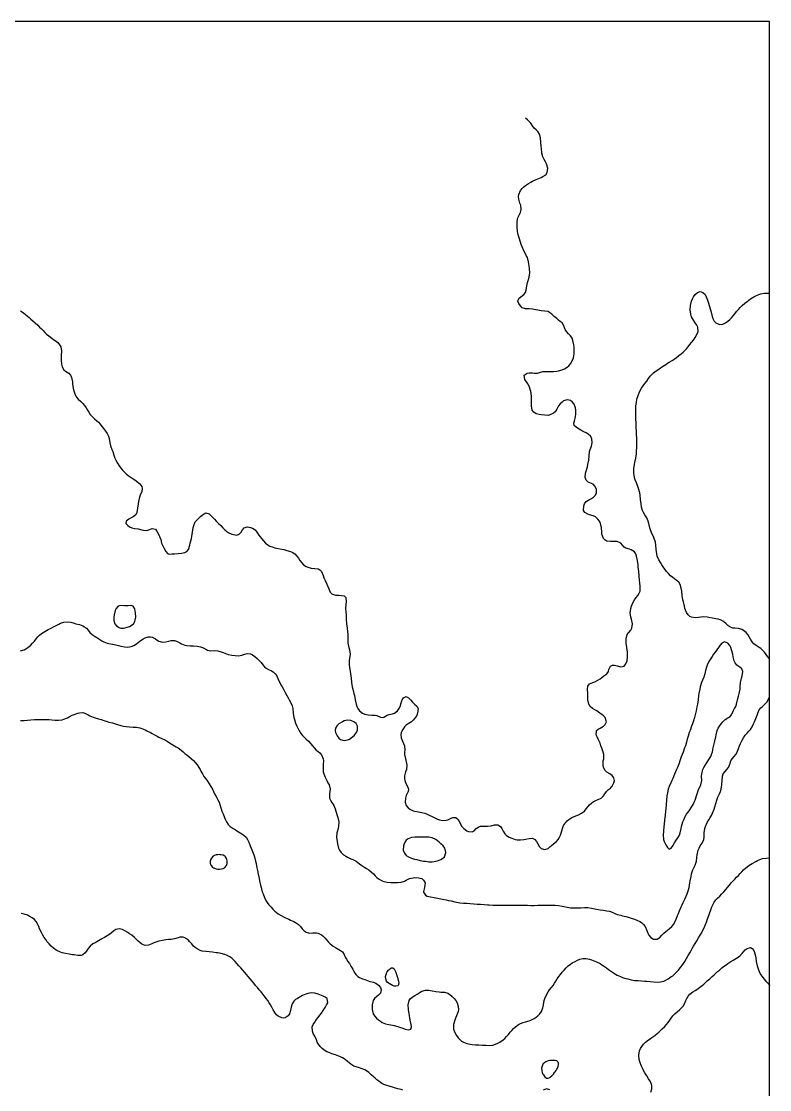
# Model space of a CAD drawing. Header units: metres. Extents: x 0 to 190, y 0 to 286.
# Drawn here: x 95 to 190, y 150.3 to 286 of the extents above; entities that cross this region are included whole.
import ezdxf

# ---------------------------------------------------------------- set-up
doc = ezdxf.new("R2010")
doc.units = ezdxf.units.M
doc.layers.add('engrave', color=7, linetype='Continuous')
doc.layers.add('outline', color=7, linetype='Continuous')

msp = doc.modelspace()

# ---------------------------------------------------------------- linework, layer by layer
at = {"layer": 'engrave'}
for points in [[(94.91, 249.24), (95.13, 249.05), (95.47, 248.8), (95.79, 248.57), (96.01, 248.37), (96.22, 248.16), (96.44, 247.97), (96.77, 247.7), (97.08, 247.42), (97.32, 247.18), (97.54, 246.95), (97.76, 246.72), (97.98, 246.49), (98.2, 246.27), (98.47, 246.04), (98.85, 245.76), (99.08, 245.61), (99.3, 245.47), (99.62, 245.21), (99.85, 244.93), (99.99, 244.65), (100.09, 244.1), (100.07, 243.55), (100.06, 242.99), (100.09, 242.44), (100.18, 242.12), (100.4, 241.75), (100.62, 241.57), (101.01, 241.33), (101.25, 241.05), (101.37, 240.78), (101.48, 240.22), (101.51, 239.95), (101.59, 239.39), (101.71, 238.93), (101.85, 238.56), (101.99, 238.29), (102.22, 238.01), (102.53, 237.73), (102.81, 237.46), (103.03, 237.2), (103.24, 236.9), (103.4, 236.63), (103.55, 236.35), (103.73, 236.07), (103.97, 235.8), (104.28, 235.52), (104.57, 235.28), (104.79, 235.08), (105.01, 234.84), (105.23, 234.56), (105.45, 234.26), (105.67, 233.96), (105.89, 233.65), (106.05, 233.3), (106.13, 233.03), (106.23, 232.47), (106.33, 232.09), (106.49, 231.64), (106.6, 231.37), (106.76, 230.89), (106.87, 230.54), (106.99, 230.26), (107.2, 229.87), (107.42, 229.55), (107.64, 229.25), (107.86, 228.98), (108.08, 228.73), (108.3, 228.53), (108.55, 228.32), (108.93, 228.05), (109.18, 227.88), (109.4, 227.76), (109.8, 227.49), (110.06, 227.26), (110.28, 226.94), (110.34, 226.66), (110.28, 226.28), (110.1, 225.83), (109.99, 225.56), (109.86, 225), (109.82, 224.72), (109.76, 224.17), (109.66, 223.62), (109.52, 223.34), (109.21, 223.06), (108.96, 222.94), (108.63, 222.79), (108.3, 222.51), (108.26, 222.23), (108.5, 221.96), (108.74, 221.82), (109.02, 221.68), (109.4, 221.59), (109.84, 221.53), (110.28, 221.43), (110.5, 221.36), (110.94, 221.33), (111.17, 221.4), (111.6, 221.59), (112.03, 221.51), (112.25, 221.17), (112.41, 220.85), (112.55, 220.57), (112.69, 220.2), (112.81, 219.74), (112.93, 219.47), (113.13, 219.03), (113.35, 218.65), (113.57, 218.42), (113.79, 218.35), (114.12, 218.36), (114.45, 218.38), (114.89, 218.4), (115.33, 218.44), (115.77, 218.55), (115.99, 218.67), (116.21, 218.94), (116.38, 219.47), (116.44, 219.74), (116.59, 220.3), (116.65, 220.57), (116.74, 221.13), (116.81, 221.68), (116.88, 221.96), (117.08, 222.42), (117.3, 222.71), (117.52, 222.92), (117.74, 223.12), (118, 223.34), (118.4, 223.6), (118.84, 223.46), (119.06, 223.26), (119.28, 223.02), (119.5, 222.77), (119.74, 222.51), (120.02, 222.23), (120.32, 221.96), (120.58, 221.68), (120.82, 221.42), (121.04, 221.23), (121.26, 221.09), (121.7, 220.89), (121.92, 220.81), (122.35, 220.73), (122.65, 220.85), (122.9, 221.13), (123.07, 221.4), (123.28, 221.68), (123.67, 221.82), (124.11, 221.72), (124.33, 221.64), (124.68, 221.4), (124.9, 221.13), (125.08, 220.85), (125.28, 220.57), (125.49, 220.3), (125.72, 220.02), (126, 219.74), (126.31, 219.5), (126.53, 219.36), (126.97, 219.2), (127.19, 219.14), (127.62, 219.05), (128.06, 218.96), (128.31, 218.91), (128.72, 218.79), (129.16, 218.66), (129.38, 218.57), (129.7, 218.36), (129.98, 218.08), (130.18, 217.81), (130.35, 217.53), (130.55, 217.25), (130.83, 216.98), (131.14, 216.78), (131.36, 216.69), (131.8, 216.56), (132.24, 216.53), (132.67, 216.47), (132.89, 216.36), (133.11, 216.14), (133.33, 215.61), (133.42, 215.31), (133.55, 214.98), (133.77, 214.52), (133.91, 214.21), (134.02, 213.93), (134.21, 213.51), (134.43, 213.29), (134.87, 213.13), (135.31, 213.11), (135.65, 213.1), (135.97, 213.02), (136.2, 212.82), (136.22, 212.27), (136.19, 211.97), (136.15, 211.44), (136.19, 211), (136.22, 210.61), (136.22, 210.06), (136.26, 209.5), (136.35, 208.95), (136.41, 208.5), (136.43, 208.12), (136.43, 207.56), (136.45, 207.01), (136.56, 206.46), (136.66, 206.18), (136.76, 205.63), (136.67, 205.07), (136.63, 204.8), (136.63, 204.25), (136.66, 203.97), (136.73, 203.41), (136.83, 202.86), (136.87, 202.58), (136.91, 202.03), (137, 201.48), (137.07, 201.2), (137.23, 200.65), (137.31, 200.37), (137.4, 199.82), (137.51, 199.27), (137.59, 198.99), (137.73, 198.71), (137.94, 198.43), (138.32, 198.15), (138.6, 198.02), (139.04, 197.93), (139.48, 197.9), (139.92, 197.88), (140.14, 197.82), (140.58, 197.64), (140.8, 197.6), (141.02, 197.64), (141.46, 197.87), (141.68, 197.95), (142.12, 198.07), (142.36, 198.15), (142.76, 198.43), (142.95, 198.71), (143.08, 198.99), (143.21, 199.46), (143.35, 199.82), (143.52, 200.09), (143.87, 200.27), (144.17, 200.09), (144.41, 199.82), (144.64, 199.54), (144.93, 199.26), (145.19, 199.03), (145.36, 198.71), (145.3, 198.15), (145.19, 197.85), (144.97, 197.48), (144.75, 197.23), (144.53, 197.04), (144.11, 196.77), (143.87, 196.6), (143.65, 196.38), (143.43, 196.08), (143.23, 195.66), (143.18, 195.39), (143.21, 195), (143.37, 194.56), (143.52, 194.28), (143.65, 194), (143.69, 193.45), (143.65, 193.17), (143.66, 192.9), (143.77, 192.34), (143.87, 191.95), (143.95, 191.51), (143.89, 190.96), (143.79, 190.68), (143.65, 190.18), (143.63, 189.85), (143.67, 189.57), (143.87, 189.1), (144.08, 188.74), (144.15, 188.47), (144.09, 188.18), (143.87, 187.67), (143.77, 187.36), (143.72, 186.81), (143.87, 186.4), (144.09, 186.12), (144.31, 185.95), (144.75, 185.74), (144.97, 185.68), (145.41, 185.59), (145.85, 185.51), (146.21, 185.42), (146.51, 185.3), (146.87, 185.15), (147.17, 184.99), (147.42, 184.87), (147.83, 184.67), (148.08, 184.59), (148.48, 184.52), (148.92, 184.55), (149.14, 184.6), (149.58, 184.79), (149.8, 184.88), (150.18, 184.87), (150.46, 184.65), (150.63, 184.32), (150.74, 184.04), (150.91, 183.76), (151.18, 183.49), (151.56, 183.21), (151.78, 183.09), (152.22, 183.05), (152.47, 183.21), (152.76, 183.49), (153.1, 183.71), (153.31, 183.78), (153.75, 183.78), (154.19, 183.78), (154.63, 183.84), (155.07, 183.94), (155.51, 183.95), (155.81, 183.76), (156, 183.49), (156.17, 183.16), (156.39, 182.8), (156.61, 182.58), (156.94, 182.38), (157.27, 182.24), (157.69, 182.1), (157.93, 182.05), (158.37, 182.03), (158.8, 182.09), (159.02, 182.13), (159.46, 182.23), (159.9, 182.24), (160.18, 182.1), (160.41, 181.83), (160.56, 181.54), (160.78, 181.17), (161, 180.95), (161.44, 180.81), (161.88, 180.95), (162.1, 181.14), (162.32, 181.34), (162.58, 181.55), (162.92, 181.83), (163.16, 182.1), (163.32, 182.38), (163.43, 182.66), (163.6, 183.21), (163.7, 183.49), (163.85, 183.85), (164.07, 184.2), (164.29, 184.44), (164.51, 184.63), (164.89, 184.87), (165.17, 185.01), (165.52, 185.15), (165.83, 185.28), (166.13, 185.42), (166.48, 185.7), (166.71, 185.97), (166.93, 186.25), (167.15, 186.51), (167.37, 186.72), (167.59, 186.88), (168.01, 187.08), (168.25, 187.18), (168.6, 187.36), (168.9, 187.64), (169.09, 187.91), (169.31, 188.19), (169.56, 188.43), (169.78, 188.63), (170, 188.88), (170.22, 189.27), (170.3, 189.57), (170.22, 189.94), (170, 190.21), (169.72, 190.41), (169.34, 190.64), (169.12, 190.85), (168.9, 191.23), (168.85, 191.51), (168.88, 192.07), (168.93, 192.34), (168.94, 192.9), (168.87, 193.17), (168.69, 193.67), (168.56, 194), (168.47, 194.32), (168.25, 194.83), (168.1, 195.11), (167.97, 195.39), (168.03, 195.93), (168.25, 196.12), (168.47, 196.25), (168.9, 196.48), (169.12, 196.69), (169.28, 197.05), (169.12, 197.58), (168.9, 197.79), (168.69, 197.97), (168.46, 198.15), (168.07, 198.43), (167.81, 198.57), (167.51, 198.71), (167.2, 198.99), (167.06, 199.26), (166.94, 199.82), (166.92, 200.09), (166.9, 200.65), (166.88, 201.2), (166.93, 201.57), (167.15, 201.85), (167.55, 202.03), (167.81, 202.11), (168.19, 202.31), (168.47, 202.5), (168.69, 202.68), (168.94, 202.86), (169.34, 203.11), (169.53, 203.41), (169.58, 203.69), (169.78, 204.1), (170.06, 204.24), (170.31, 204.24), (170.66, 204.14), (171.1, 204), (171.54, 204.12), (171.76, 204.4), (171.9, 204.8), (171.97, 205.35), (171.96, 205.9), (171.89, 206.46), (171.79, 207.01), (171.77, 207.56), (171.93, 208.12), (172.14, 208.4), (172.37, 208.67), (172.52, 208.95), (172.58, 209.5), (172.45, 210.06), (172.38, 210.33), (172.31, 210.89), (172.37, 211.44), (172.46, 211.72), (172.64, 212.13), (172.86, 212.55), (173.04, 212.82), (173.26, 213.1), (173.45, 213.38), (173.56, 213.65), (173.58, 214.21), (173.52, 214.67), (173.46, 215.04), (173.42, 215.59), (173.39, 216.14), (173.33, 216.7), (173.29, 216.98), (173.21, 217.53), (173.11, 218.08), (173.01, 218.36), (172.84, 218.64), (172.42, 218.9), (172.2, 218.96), (171.76, 219.09), (171.54, 219.22), (171.32, 219.47), (171.09, 219.74), (170.66, 219.94), (170.22, 219.94), (169.78, 219.92), (169.34, 219.99), (169.12, 220.09), (168.9, 220.3), (168.7, 220.85), (168.68, 221.13), (168.64, 221.68), (168.51, 222.23), (168.38, 222.51), (168.19, 222.79), (167.88, 223.06), (167.59, 223.21), (167.15, 223.32), (166.93, 223.39), (166.54, 223.62), (166.38, 223.89), (166.4, 224.45), (166.51, 224.72), (166.71, 225), (167.15, 225.28), (167.37, 225.38), (167.64, 225.56), (167.9, 225.83), (168.03, 226.11), (168.03, 226.55), (167.86, 226.94), (167.59, 227.2), (167.37, 227.31), (166.96, 227.49), (166.71, 227.72), (166.58, 228.05), (166.63, 228.6), (166.71, 228.89), (166.86, 229.43), (166.93, 229.72), (167.04, 230.26), (167.08, 230.81), (167.14, 231.37), (167.23, 231.64), (167.37, 232.03), (167.49, 232.47), (167.44, 233.03), (167.27, 233.3), (166.95, 233.58), (166.71, 233.73), (166.41, 233.86), (166.05, 234.07), (165.83, 234.22), (165.49, 234.41), (165.17, 234.67), (165.16, 234.97), (165.24, 235.24), (165.37, 235.8), (165.41, 236.07), (165.41, 236.63), (165.36, 236.9), (165.17, 237.39), (164.95, 237.68), (164.73, 237.85), (164.29, 237.94), (163.85, 237.79), (163.64, 237.64), (163.42, 237.44), (163.2, 237.16), (162.98, 236.76), (162.76, 236.4), (162.54, 236.22), (162.23, 236.07), (161.88, 235.95), (161.44, 235.98), (161, 236.04), (160.75, 236.07), (160.34, 236.17), (160.05, 236.35), (159.87, 236.63), (159.78, 237.18), (159.77, 237.73), (159.76, 238.29), (159.72, 238.84), (159.66, 239.12), (159.47, 239.67), (159.32, 239.95), (159.12, 240.22), (158.93, 240.5), (158.85, 241.05), (159.21, 241.33), (159.46, 241.37), (159.9, 241.36), (160.12, 241.33), (160.53, 241.33), (160.78, 241.42), (161.22, 241.52), (161.66, 241.52), (162.1, 241.52), (162.54, 241.54), (162.98, 241.59), (163.2, 241.63), (163.64, 241.74), (163.96, 241.88), (164.29, 242.08), (164.51, 242.26), (164.73, 242.51), (164.95, 242.88), (165.09, 243.27), (165.17, 243.79), (165.19, 244.1), (165.17, 244.56), (165.14, 244.93), (165.03, 245.48), (164.92, 245.76), (164.72, 246.04), (164.45, 246.31), (164.22, 246.59), (164.06, 246.87), (163.85, 247.4), (163.64, 247.69), (163.42, 247.88), (163.2, 248.06), (162.98, 248.25), (162.66, 248.53), (162.33, 248.8), (162.1, 249), (161.88, 249.13), (161.44, 249.21), (161, 249.23), (160.56, 249.31), (160.31, 249.36), (159.9, 249.45), (159.46, 249.49), (159.02, 249.47), (158.58, 249.62), (158.37, 249.86), (158.15, 250.16), (158.02, 250.46), (158.15, 250.79), (158.43, 251.02), (158.8, 251.29), (159.02, 251.57), (159.11, 251.85), (159.17, 252.4), (159.24, 252.85), (159.37, 253.23), (159.47, 253.51), (159.56, 254.06), (159.51, 254.62), (159.46, 254.96), (159.39, 255.45), (159.24, 256), (159.11, 256.28), (158.95, 256.55), (158.8, 256.84), (158.58, 257.36), (158.47, 257.66), (158.37, 257.97), (158.18, 258.49), (158.1, 258.77), (157.99, 259.32), (157.95, 259.87), (157.94, 260.43), (158.01, 260.98), (158.15, 261.3), (158.37, 261.74), (158.47, 262.09), (158.4, 262.64), (158.3, 262.92), (158.15, 263.42), (158.12, 263.75), (158.16, 264.03), (158.37, 264.5), (158.58, 264.78), (158.8, 264.99), (159.02, 265.17), (159.39, 265.41), (159.68, 265.58), (159.91, 265.69), (160.34, 265.9), (160.56, 266), (161, 266.18), (161.22, 266.28), (161.58, 266.52), (161.77, 266.79), (161.83, 267.35), (161.67, 267.9), (161.53, 268.18), (161.38, 268.45), (161.22, 268.81), (161.09, 269.28), (161.02, 269.84), (161, 270.12), (160.95, 270.67), (160.89, 271.22), (160.78, 271.66), (160.56, 272), (160.34, 272.21), (160.12, 272.44), (159.9, 272.75), (159.68, 273.06), (159.46, 273.29), (159.24, 273.48), (158.99, 273.71)], [(190, 204.99), (189.98, 205.02), (189.76, 205.29), (189.55, 205.58), (189.33, 205.88), (189.11, 206.14), (188.89, 206.33), (188.67, 206.49), (188.27, 206.73), (188.01, 206.94), (187.79, 207.19), (187.57, 207.54), (187.41, 207.84), (187.25, 208.12), (187.02, 208.4), (186.69, 208.65), (186.47, 208.76), (186.03, 208.87), (185.59, 208.92), (185.33, 208.95), (184.93, 209.1), (184.71, 209.26), (184.47, 209.5), (184.14, 209.78), (183.84, 209.95), (183.47, 210.06), (183.18, 210.12), (182.74, 210.2), (182.3, 210.29), (182.05, 210.33), (181.64, 210.36), (181.26, 210.33), (180.98, 210.3), (180.54, 210.26), (180.1, 210.32), (179.88, 210.42), (179.64, 210.61), (179.44, 210.9), (179.25, 211.44), (179.18, 211.72), (179.06, 212.27), (179, 212.55), (178.91, 213.1), (178.84, 213.65), (178.79, 214.02), (178.64, 214.48), (178.46, 214.76), (178.15, 215.04), (177.91, 215.21), (177.69, 215.37), (177.43, 215.59), (177.15, 215.87), (176.9, 216.14), (176.68, 216.42), (176.48, 216.7), (176.3, 216.98), (176.13, 217.25), (175.93, 217.63), (175.74, 218.08), (175.67, 218.36), (175.61, 218.91), (175.56, 219.47), (175.49, 219.84), (175.36, 220.3), (175.24, 220.57), (175.05, 220.97), (174.88, 221.4), (174.8, 221.68), (174.67, 222.23), (174.59, 222.51), (174.39, 222.94), (174.17, 223.32), (174, 223.62), (173.86, 223.89), (173.74, 224.31), (173.67, 224.72), (173.62, 225.28), (173.56, 225.83), (173.51, 226.11), (173.36, 226.66), (173.26, 226.94), (173.08, 227.4), (172.93, 227.77), (172.85, 228.05), (172.75, 228.6), (172.76, 229.15), (172.85, 229.71), (172.9, 229.98), (173, 230.54), (173.08, 231.09), (173.1, 231.37), (173.13, 231.92), (173.13, 232.47), (173.12, 233.03), (173.09, 233.58), (173.08, 233.95), (173.06, 234.41), (173.04, 234.97), (173.02, 235.52), (173.01, 236.07), (173, 236.63), (173.03, 237.18), (173.08, 237.58), (173.16, 238.01), (173.3, 238.47), (173.44, 238.84), (173.57, 239.12), (173.74, 239.41), (173.96, 239.73), (174.17, 240.02), (174.39, 240.32), (174.61, 240.64), (174.83, 240.93), (175.05, 241.16), (175.27, 241.36), (175.6, 241.61), (175.93, 241.84), (176.15, 241.99), (176.4, 242.16), (176.81, 242.43), (177.03, 242.57), (177.26, 242.71), (177.69, 242.99), (177.91, 243.13), (178.13, 243.28), (178.49, 243.55), (178.79, 243.79), (179.01, 243.98), (179.23, 244.19), (179.44, 244.42), (179.66, 244.67), (179.88, 244.94), (180.1, 245.23), (180.32, 245.53), (180.54, 245.85), (180.76, 246.22), (180.92, 246.59), (180.9, 247.14), (180.75, 247.42), (180.54, 247.73), (180.32, 248.07), (180.1, 248.49), (179.99, 248.8), (179.91, 249.36), (179.95, 249.91), (180.09, 250.46), (180.2, 250.74), (180.34, 251.02), (180.54, 251.3), (180.85, 251.57), (181.2, 251.69), (181.52, 251.57), (181.8, 251.29), (181.95, 251.02), (182.08, 250.7), (182.24, 250.19), (182.32, 249.91), (182.48, 249.36), (182.56, 249.08), (182.72, 248.53), (182.81, 248.25), (182.96, 247.94), (183.18, 247.7), (183.62, 247.51), (184.06, 247.55), (184.39, 247.7), (184.71, 247.92), (184.93, 248.12), (185.15, 248.35), (185.37, 248.61), (185.59, 248.87), (185.81, 249.15), (186.03, 249.41), (186.25, 249.65), (186.52, 249.91), (186.84, 250.19), (187.13, 250.43), (187.35, 250.61), (187.57, 250.77), (188.01, 251.02), (188.23, 251.13), (188.62, 251.29), (188.89, 251.39), (189.33, 251.46), (189.76, 251.47), (190, 251.48)], [(107.64, 208.95), (107.98, 208.95), (108.3, 209.01), (108.74, 209.15), (108.96, 209.27), (109.24, 209.5), (109.42, 209.78), (109.54, 210.33), (109.51, 210.89), (109.4, 211.38), (109.19, 211.72), (108.96, 211.82), (108.52, 211.77), (108.08, 211.77), (107.64, 211.82), (107.29, 211.72), (107.04, 211.44), (106.92, 211.16), (106.79, 210.61), (106.76, 210.33), (106.76, 209.92), (106.87, 209.5), (107.07, 209.23), (107.42, 209.01), (107.64, 208.95)], [(94.91, 206.04), (95.35, 206.17), (95.57, 206.29), (95.83, 206.46), (96.16, 206.73), (96.43, 207.01), (96.66, 207.29), (96.88, 207.56), (97.1, 207.84), (97.32, 208.06), (97.54, 208.24), (97.77, 208.4), (98.2, 208.65), (98.42, 208.76), (98.8, 208.95), (99.08, 209.09), (99.34, 209.23), (99.74, 209.44), (99.96, 209.55), (100.4, 209.71), (100.84, 209.75), (101.28, 209.7), (101.71, 209.58), (101.93, 209.5), (102.37, 209.39), (102.81, 209.24), (103.03, 209.12), (103.25, 208.94), (103.49, 208.67), (103.71, 208.4), (103.97, 208.12), (104.35, 207.86), (104.57, 207.73), (104.85, 207.56), (105.23, 207.32), (105.45, 207.19), (105.89, 207.02), (106.11, 206.97), (106.55, 206.89), (106.98, 206.81), (107.35, 206.73), (107.64, 206.66), (108.08, 206.57), (108.52, 206.53), (108.96, 206.6), (109.28, 206.73), (109.62, 206.94), (109.84, 207.1), (110.06, 207.29), (110.46, 207.56), (110.72, 207.71), (111.11, 207.84), (111.38, 207.85), (111.6, 207.79), (112.01, 207.56), (112.25, 207.39), (112.47, 207.27), (112.91, 207.15), (113.35, 207.2), (113.74, 207.29), (114.01, 207.35), (114.45, 207.35), (114.69, 207.29), (115.11, 207.08), (115.33, 206.96), (115.77, 206.78), (115.99, 206.72), (116.43, 206.68), (116.87, 206.67), (117.3, 206.64), (117.74, 206.55), (118, 206.46), (118.4, 206.26), (118.62, 206.15), (119.06, 206.05), (119.5, 206.09), (119.94, 206.07), (120.38, 205.92), (120.6, 205.82), (121.04, 205.65), (121.26, 205.59), (121.7, 205.51), (122.14, 205.45), (122.57, 205.43), (123.01, 205.51), (123.35, 205.63), (123.67, 205.7), (124.11, 205.65), (124.33, 205.55), (124.63, 205.35), (124.95, 205.07), (125.21, 204.82), (125.43, 204.56), (125.65, 204.27), (125.87, 204), (126.09, 203.83), (126.36, 203.69), (126.75, 203.53), (126.97, 203.4), (127.24, 203.14), (127.43, 202.86), (127.62, 202.43), (127.81, 202.03), (127.95, 201.75), (128.11, 201.48), (128.28, 201.17), (128.5, 200.76), (128.71, 200.37), (128.86, 200.09), (129.02, 199.82), (129.17, 199.54), (129.38, 199.06), (129.47, 198.71), (129.51, 198.15), (129.59, 197.6), (129.66, 197.32), (129.82, 196.85), (129.96, 196.49), (130.08, 196.22), (130.26, 195.9), (130.48, 195.57), (130.7, 195.31), (130.92, 195.07), (131.16, 194.83), (131.44, 194.56), (131.72, 194.28), (131.96, 194), (132.19, 193.73), (132.44, 193.45), (132.67, 193.26), (132.89, 193.1), (133.11, 192.85), (133.31, 192.34), (133.34, 192.07), (133.33, 191.65), (133.3, 191.24), (133.32, 190.68), (133.39, 190.41), (133.55, 189.99), (133.77, 189.57), (133.93, 189.3), (134.07, 189.02), (134.2, 188.47), (134.1, 187.91), (134.1, 187.36), (134.23, 187.08), (134.43, 186.77), (134.65, 186.39), (134.82, 185.98), (134.92, 185.7), (135.09, 185.15), (135.17, 184.87), (135.29, 184.32), (135.27, 183.76), (135.12, 183.21), (135.06, 182.93), (135.03, 182.38), (135.08, 181.83), (135.12, 181.55), (135.26, 180.99), (135.39, 180.72), (135.6, 180.44), (135.89, 180.16), (136.19, 179.96), (136.41, 179.84), (136.85, 179.65), (137.07, 179.56), (137.5, 179.33), (137.73, 179.18), (137.94, 179), (138.21, 178.78), (138.6, 178.52), (138.82, 178.4), (139.11, 178.23), (139.46, 177.95), (139.7, 177.71), (139.92, 177.47), (140.14, 177.26), (140.36, 177.09), (140.8, 176.84), (141.02, 176.77), (141.46, 176.67), (141.9, 176.63), (142.34, 176.62), (142.78, 176.62), (143.21, 176.65), (143.65, 176.81), (143.87, 176.92), (144.26, 177.12), (144.53, 177.19), (144.97, 177.25), (145.41, 177.23), (145.83, 177.12), (146.07, 176.94), (146.27, 176.57), (146.2, 176.01), (146.07, 175.49), (146.07, 175.42), (146.29, 175.04), (146.53, 174.91), (146.95, 174.8), (147.39, 174.71), (147.83, 174.63), (148.05, 174.59), (148.48, 174.5), (148.92, 174.41), (149.23, 174.35), (149.58, 174.29), (150.02, 174.18), (150.46, 174.08), (150.68, 174.04), (151.12, 174.01), (151.56, 173.99), (152, 173.97), (152.44, 173.93), (152.88, 173.89), (153.31, 173.86), (153.75, 173.84), (154.19, 173.81), (154.41, 173.79), (154.85, 173.76), (155.29, 173.74), (155.73, 173.74), (156.17, 173.74), (156.61, 173.74), (157.05, 173.74), (157.49, 173.74), (157.93, 173.75), (158.37, 173.76), (158.8, 173.75), (159.24, 173.73), (159.68, 173.72), (160.12, 173.72), (160.56, 173.73), (161, 173.74), (161.44, 173.75), (161.88, 173.76), (162.32, 173.75), (162.76, 173.73), (163.2, 173.69), (163.64, 173.64), (164.07, 173.54), (164.29, 173.49), (164.73, 173.42), (165.17, 173.4), (165.61, 173.41), (166.05, 173.43), (166.49, 173.45), (166.93, 173.44), (167.37, 173.38), (167.81, 173.27), (168.03, 173.22), (168.47, 173.15), (168.9, 173.11), (169.34, 173.05), (169.65, 172.97), (170, 172.85), (170.34, 172.69), (170.66, 172.57), (171.1, 172.46), (171.32, 172.41), (171.76, 172.32), (172.2, 172.18), (172.42, 172.11), (172.86, 171.96), (173.13, 171.86), (173.52, 171.69), (173.74, 171.56), (174, 171.31), (174.19, 171.03), (174.39, 170.55), (174.53, 170.2), (174.68, 169.92), (174.91, 169.65), (175.27, 169.43), (175.71, 169.42), (176.07, 169.65), (176.32, 169.92), (176.57, 170.2), (176.81, 170.42), (177.03, 170.59), (177.25, 170.76), (177.57, 171.03), (177.8, 171.31), (177.96, 171.58), (178.13, 171.97), (178.31, 172.42), (178.43, 172.69), (178.57, 173.04), (178.76, 173.52), (178.89, 173.8), (179.01, 174.08), (179.23, 174.51), (179.41, 174.91), (179.53, 175.18), (179.66, 175.58), (179.78, 176.01), (179.88, 176.57), (179.93, 176.84), (180.03, 177.4), (180.1, 177.73), (180.27, 178.23), (180.38, 178.5), (180.54, 178.85), (180.73, 179.33), (180.76, 179.79), (180.79, 180.16), (180.92, 180.72), (181.04, 180.99), (181.2, 181.28), (181.42, 181.62), (181.63, 182.1), (181.69, 182.38), (181.71, 182.93), (181.78, 183.49), (181.87, 183.76), (182.08, 184.25), (182.27, 184.59), (182.44, 184.87), (182.61, 185.15), (182.75, 185.42), (182.96, 185.94), (183.06, 186.25), (183.18, 186.67), (183.3, 187.08), (183.4, 187.37), (183.62, 187.89), (183.76, 188.19), (183.86, 188.47), (183.95, 189.02), (183.98, 189.57), (184.02, 190.13), (184.11, 190.41), (184.31, 190.68), (184.57, 190.96), (184.76, 191.24), (184.93, 191.66), (185.09, 192.07), (185.25, 192.34), (185.49, 192.62), (185.7, 192.9), (185.86, 193.17), (186.03, 193.64), (186.17, 194), (186.3, 194.28), (186.47, 194.61), (186.69, 194.99), (186.91, 195.32), (187.13, 195.59), (187.35, 195.83), (187.57, 196.06), (187.79, 196.38), (187.97, 196.77), (188.07, 197.05), (188.23, 197.45), (188.41, 197.88), (188.5, 198.15), (188.67, 198.55), (188.89, 198.81), (189.11, 199), (189.41, 199.26), (189.65, 199.54), (189.83, 199.82), (189.98, 200.19), (190, 200.28)], [(177.25, 180.87), (177.51, 180.99), (177.69, 181.27), (177.91, 181.67), (178.13, 181.99), (178.35, 182.29), (178.56, 182.66), (178.65, 182.93), (178.75, 183.49), (178.8, 183.76), (178.98, 184.32), (179.09, 184.59), (179.23, 184.91), (179.44, 185.29), (179.66, 185.58), (179.88, 185.86), (180.1, 186.19), (180.29, 186.53), (180.43, 186.81), (180.54, 187.09), (180.71, 187.64), (180.78, 187.91), (180.98, 188.43), (181.15, 188.74), (181.28, 189.02), (181.39, 189.57), (181.35, 190.13), (181.42, 190.64), (181.53, 190.96), (181.66, 191.24), (181.86, 191.58), (182.08, 191.91), (182.3, 192.24), (182.52, 192.61), (182.64, 192.9), (182.74, 193.22), (182.84, 193.73), (182.96, 194.25), (183.03, 194.56), (183.15, 195.11), (183.2, 195.39), (183.34, 195.94), (183.46, 196.22), (183.64, 196.49), (183.85, 196.77), (184.06, 197.05), (184.34, 197.32), (184.71, 197.53), (184.93, 197.68), (185.15, 197.94), (185.37, 198.37), (185.55, 198.71), (185.7, 198.99), (185.81, 199.26), (185.93, 199.82), (186.03, 200.29), (186.14, 200.65), (186.25, 201.19), (186.26, 201.48), (186.29, 202.03), (186.44, 202.58), (186.52, 202.86), (186.6, 203.41), (186.47, 203.77), (186.23, 203.97), (185.83, 204.24), (185.62, 204.52), (185.51, 204.8), (185.37, 205.3), (185.31, 205.63), (185.16, 206.18), (185.06, 206.46), (184.93, 206.73), (184.71, 207.01), (184.28, 207.19), (183.92, 207.01), (183.69, 206.73), (183.49, 206.46), (183.28, 206.18), (183.08, 205.9), (182.89, 205.63), (182.71, 205.35), (182.52, 205.07), (182.3, 204.69), (182.09, 204.24), (181.98, 203.97), (181.86, 203.54), (181.76, 203.14), (181.64, 202.71), (181.48, 202.31), (181.36, 202.03), (181.2, 201.49), (181.14, 201.2), (181.03, 200.65), (180.98, 200.37), (180.91, 199.82), (180.83, 199.26), (180.76, 198.92), (180.66, 198.43), (180.54, 197.92), (180.45, 197.6), (180.32, 197.16), (180.19, 196.77), (180.1, 196.49), (179.9, 195.94), (179.8, 195.66), (179.66, 195.22), (179.55, 194.83), (179.44, 194.47), (179.3, 194), (179.21, 193.73), (179.02, 193.17), (178.9, 192.9), (178.79, 192.6), (178.6, 192.07), (178.52, 191.79), (178.35, 191.3), (178.19, 190.96), (178.05, 190.68), (177.91, 190.38), (177.69, 189.85), (177.58, 189.57), (177.46, 189.3), (177.25, 188.8), (177.13, 188.47), (177.03, 188.03), (176.97, 187.64), (176.92, 187.08), (176.87, 186.53), (176.82, 185.98), (176.79, 185.7), (176.74, 185.15), (176.67, 184.59), (176.61, 184.04), (176.58, 183.76), (176.51, 183.21), (176.48, 182.66), (176.53, 182.1), (176.61, 181.83), (176.81, 181.42), (177.03, 181.08), (177.25, 180.87)], [(94.91, 197.19), (95.35, 197.21), (95.79, 197.26), (96.22, 197.3), (96.66, 197.32), (96.88, 197.33), (97.32, 197.34), (97.76, 197.34), (98.2, 197.34), (98.52, 197.32), (98.86, 197.3), (99.3, 197.26), (99.74, 197.25), (100.18, 197.3), (100.4, 197.36), (100.84, 197.55), (101.06, 197.66), (101.47, 197.88), (101.71, 197.97), (102.15, 198.13), (102.37, 198.19), (102.81, 198.22), (103.04, 198.15), (103.47, 197.91), (103.69, 197.79), (104.13, 197.61), (104.35, 197.55), (104.79, 197.43), (105.15, 197.32), (105.45, 197.22), (105.89, 197.08), (106.11, 197.01), (106.55, 196.89), (106.96, 196.77), (107.2, 196.7), (107.64, 196.57), (107.96, 196.49), (108.3, 196.43), (108.74, 196.39), (109.18, 196.37), (109.62, 196.34), (110.06, 196.26), (110.28, 196.19), (110.72, 196.01), (110.94, 195.91), (111.38, 195.69), (111.6, 195.56), (111.9, 195.39), (112.25, 195.2), (112.47, 195.1), (112.91, 194.89), (113.13, 194.77), (113.5, 194.56), (113.79, 194.37), (114.01, 194.25), (114.44, 194), (114.67, 193.87), (114.91, 193.73), (115.29, 193.45), (115.55, 193.23), (115.77, 193.03), (115.99, 192.84), (116.26, 192.62), (116.61, 192.34), (116.87, 192.12), (117.08, 191.88), (117.3, 191.59), (117.52, 191.24), (117.68, 190.96), (117.83, 190.68), (117.98, 190.41), (118.18, 190.09), (118.4, 189.78), (118.62, 189.48), (118.84, 189.17), (119.06, 188.82), (119.25, 188.47), (119.39, 188.19), (119.53, 187.91), (119.72, 187.55), (119.94, 187.14), (120.1, 186.81), (120.2, 186.53), (120.37, 185.98), (120.47, 185.7), (120.6, 185.36), (120.8, 184.87), (120.91, 184.59), (121.05, 184.32), (121.26, 184), (121.49, 183.76), (121.89, 183.49), (122.14, 183.34), (122.37, 183.21), (122.79, 182.95), (123.01, 182.8), (123.23, 182.64), (123.52, 182.38), (123.72, 182.1), (123.89, 181.74), (124.06, 181.27), (124.16, 180.99), (124.33, 180.58), (124.5, 180.16), (124.59, 179.89), (124.74, 179.33), (124.8, 179.06), (124.91, 178.5), (124.99, 178.17), (125.08, 177.67), (125.19, 177.12), (125.25, 176.84), (125.37, 176.29), (125.44, 176.01), (125.59, 175.46), (125.68, 175.18), (125.87, 174.71), (126.05, 174.35), (126.22, 174.08), (126.43, 173.8), (126.67, 173.52), (126.93, 173.25), (127.19, 173), (127.4, 172.81), (127.62, 172.64), (127.98, 172.42), (128.28, 172.25), (128.52, 172.14), (128.94, 171.95), (129.16, 171.85), (129.6, 171.66), (129.82, 171.55), (130.17, 171.31), (130.44, 171.03), (130.66, 170.75), (130.92, 170.48), (131.14, 170.33), (131.58, 170.21), (132.02, 170.23), (132.46, 170.23), (132.67, 170.19), (133.11, 170), (133.33, 169.81), (133.55, 169.56), (133.77, 169.29), (133.99, 169.03), (134.21, 168.82), (134.58, 168.54), (134.87, 168.37), (135.09, 168.25), (135.53, 168.01), (135.75, 167.83), (135.97, 167.49), (136.13, 167.16), (136.28, 166.88), (136.46, 166.6), (136.65, 166.33), (136.85, 166.01), (137.07, 165.61), (137.27, 165.22), (137.45, 164.94), (137.73, 164.67), (137.94, 164.55), (138.33, 164.39), (138.6, 164.29), (139.04, 164.14), (139.26, 164.07), (139.7, 163.95), (140.01, 163.84), (140.36, 163.6), (140.58, 163.31), (140.67, 163), (140.58, 162.58), (140.36, 162.33), (140.14, 162.16), (139.83, 161.9), (139.65, 161.62), (139.53, 161.07), (139.55, 160.51), (139.68, 159.96), (139.83, 159.68), (140.08, 159.41), (140.36, 159.17), (140.58, 159.01), (140.82, 158.85), (141.24, 158.66), (141.63, 158.58), (141.9, 158.54), (142.34, 158.45), (142.78, 158.33), (142.99, 158.26), (143.43, 158.11), (143.71, 158.02), (144.09, 157.93), (144.45, 158.02), (144.54, 158.3), (144.5, 158.58), (144.37, 159.13), (144.31, 159.45), (144.23, 159.96), (144.16, 160.51), (144.12, 161.07), (144.22, 161.62), (144.4, 161.9), (144.75, 162.15), (144.97, 162.28), (145.25, 162.45), (145.63, 162.7), (145.85, 162.82), (146.29, 162.96), (146.73, 162.96), (147.17, 162.88), (147.61, 162.78), (148.05, 162.73), (148.26, 162.72), (148.7, 162.68), (149.14, 162.57), (149.37, 162.45), (149.69, 162.17), (149.95, 161.9), (150.17, 161.62), (150.32, 161.34), (150.46, 160.88), (150.48, 160.51), (150.45, 160.24), (150.25, 159.68), (150.12, 159.41), (150.02, 159.13), (149.88, 158.58), (149.87, 158.02), (150.02, 157.57), (150.24, 157.2), (150.45, 156.92), (150.68, 156.67), (150.9, 156.48), (151.12, 156.33), (151.56, 156.17), (152, 156.09), (152.22, 156.06), (152.66, 156.02), (153.1, 155.99), (153.53, 155.97), (153.97, 155.95), (154.41, 155.93), (154.85, 155.97), (155.21, 156.09), (155.51, 156.23), (155.75, 156.36), (156.17, 156.63), (156.39, 156.82), (156.61, 157.07), (156.83, 157.34), (157.05, 157.61), (157.27, 157.85), (157.49, 158.08), (157.73, 158.3), (158.11, 158.58), (158.37, 158.72), (158.7, 158.85), (159.02, 158.94), (159.46, 159.05), (159.68, 159.13), (160.12, 159.36), (160.34, 159.51), (160.56, 159.69), (160.83, 159.96), (161.03, 160.24), (161.22, 160.72), (161.29, 161.07), (161.38, 161.62), (161.46, 161.9), (161.66, 162.38), (161.87, 162.73), (162.07, 163), (162.29, 163.28), (162.5, 163.56), (162.68, 163.84), (162.86, 164.11), (163.04, 164.39), (163.23, 164.67), (163.45, 164.94), (163.68, 165.22), (163.9, 165.5), (164.15, 165.77), (164.44, 166.05), (164.73, 166.27), (164.95, 166.41), (165.29, 166.6), (165.61, 166.76), (165.91, 166.88), (166.27, 166.97), (166.71, 166.97), (167.13, 166.88), (167.37, 166.8), (167.81, 166.65), (168.03, 166.56), (168.47, 166.33), (168.69, 166.19), (168.9, 166.04), (169.28, 165.77), (169.56, 165.57), (169.78, 165.41), (170.05, 165.22), (170.44, 164.97), (170.66, 164.85), (171.06, 164.67), (171.32, 164.57), (171.76, 164.43), (171.98, 164.38), (172.42, 164.27), (172.86, 164.2), (173.3, 164.16), (173.74, 164.13), (174.17, 164.11), (174.39, 164.1), (174.83, 164.06), (175.27, 164.02), (175.71, 163.98), (176.15, 164), (176.55, 164.11), (176.81, 164.22), (177.1, 164.39), (177.47, 164.63), (177.69, 164.79), (177.91, 164.98), (178.17, 165.22), (178.42, 165.5), (178.65, 165.77), (178.86, 166.05), (179.05, 166.33), (179.23, 166.6), (179.44, 166.98), (179.66, 167.37), (179.85, 167.71), (180.02, 167.99), (180.18, 168.26), (180.35, 168.54), (180.54, 168.86), (180.76, 169.22), (180.98, 169.58), (181.19, 169.92), (181.34, 170.2), (181.49, 170.48), (181.64, 170.79), (181.86, 171.3), (181.97, 171.58), (182.08, 171.88), (182.27, 172.42), (182.36, 172.69), (182.52, 173.15), (182.66, 173.52), (182.79, 173.8), (182.96, 174.12), (183.18, 174.42), (183.4, 174.65), (183.66, 174.91), (183.95, 175.18), (184.2, 175.46), (184.44, 175.74), (184.67, 176.01), (184.89, 176.29), (185.12, 176.57), (185.37, 176.84), (185.59, 177.06), (185.81, 177.29), (186.03, 177.53), (186.25, 177.76), (186.47, 177.99), (186.7, 178.23), (187, 178.5), (187.35, 178.78), (187.57, 178.92), (187.8, 179.06), (188.23, 179.3), (188.45, 179.42), (188.89, 179.61), (189.11, 179.67), (189.55, 179.73), (189.98, 179.76), (190, 179.76)], [(135.53, 194.81), (135.97, 194.68), (136.41, 194.73), (136.64, 194.83), (137.02, 195.11), (137.29, 195.36), (137.51, 195.64), (137.66, 195.94), (137.67, 196.49), (137.51, 196.82), (137.23, 197.05), (136.85, 197.21), (136.41, 197.24), (135.97, 197.14), (135.75, 197.04), (135.31, 196.77), (135.09, 196.56), (134.9, 196.22), (134.86, 195.94), (134.89, 195.66), (135.09, 195.24), (135.31, 194.98), (135.53, 194.81)], [(146.29, 179.32), (146.73, 179.27), (147.17, 179.27), (147.61, 179.33), (147.83, 179.39), (148.26, 179.55), (148.48, 179.69), (148.7, 179.9), (148.91, 180.44), (148.78, 180.99), (148.56, 181.27), (148.26, 181.54), (148.05, 181.75), (147.83, 181.94), (147.6, 182.1), (147.17, 182.32), (146.73, 182.37), (146.29, 182.37), (145.85, 182.38), (145.41, 182.37), (144.97, 182.37), (144.53, 182.34), (144.09, 182.19), (143.87, 182), (143.65, 181.68), (143.5, 181.27), (143.49, 180.72), (143.65, 180.34), (143.87, 180.07), (144.13, 179.89), (144.53, 179.71), (144.93, 179.61), (145.19, 179.54), (145.63, 179.43), (146.07, 179.35), (146.29, 179.32)], [(119.5, 178.45), (119.72, 178.38), (119.94, 178.34), (120.16, 178.33), (120.38, 178.35), (120.6, 178.41), (120.79, 178.5), (120.82, 178.52), (121.04, 178.78), (121.04, 178.78), (121.13, 179.06), (121.14, 179.33), (121.07, 179.61), (121.04, 179.68), (120.9, 179.89), (120.82, 179.96), (120.6, 180.09), (120.38, 180.15), (120.22, 180.16), (120.16, 180.17), (119.95, 180.16), (119.94, 180.16), (119.72, 180.13), (119.5, 180.05), (119.28, 179.9), (119.27, 179.89), (119.07, 179.61), (119.06, 179.59), (118.99, 179.33), (118.99, 179.06), (119.06, 178.87), (119.1, 178.78), (119.28, 178.59), (119.39, 178.5), (119.5, 178.45)], [(143.43, 150.27), (143.21, 150.32), (142.78, 150.43), (142.37, 150.55), (142.12, 150.64), (141.68, 150.76), (141.41, 150.83), (141.02, 150.97), (140.76, 151.1), (140.39, 151.38), (140.14, 151.58), (139.92, 151.76), (139.7, 151.94), (139.41, 152.21), (139.1, 152.49), (138.82, 152.7), (138.6, 152.83), (138.16, 153.01), (137.94, 153.08), (137.51, 153.21), (137.23, 153.32), (136.85, 153.54), (136.63, 153.71), (136.41, 153.9), (136.1, 154.15), (135.75, 154.38), (135.53, 154.48), (135.09, 154.65), (134.87, 154.72), (134.43, 154.88), (134.15, 154.98), (133.77, 155.14), (133.55, 155.26), (133.19, 155.53), (132.92, 155.81), (132.73, 156.09), (132.57, 156.36), (132.45, 156.64), (132.24, 157.1), (132.06, 157.47), (131.96, 157.75), (131.94, 158.3), (132.04, 158.58), (132.24, 158.91), (132.46, 159.22), (132.67, 159.5), (132.89, 159.76), (133.11, 160.05), (133.33, 160.39), (133.55, 160.75), (133.76, 161.07), (133.91, 161.34), (133.82, 161.9), (133.55, 162.08), (133.33, 162.2), (132.89, 162.37), (132.67, 162.46), (132.24, 162.59), (131.8, 162.62), (131.36, 162.54), (131.11, 162.45), (130.7, 162.26), (130.48, 162.14), (130.04, 161.9), (129.82, 161.75), (129.6, 161.56), (129.38, 161.21), (129.24, 160.79), (129.16, 160.36), (129.04, 159.96), (128.87, 159.68), (128.5, 159.45), (128.28, 159.4), (128.06, 159.42), (127.62, 159.63), (127.4, 159.82), (127.19, 160.1), (126.97, 160.47), (126.8, 160.79), (126.65, 161.07), (126.48, 161.34), (126.29, 161.62), (126.08, 161.9), (125.87, 162.18), (125.65, 162.46), (125.43, 162.73), (125.2, 163), (124.97, 163.28), (124.74, 163.56), (124.52, 163.84), (124.29, 164.11), (124.05, 164.39), (123.81, 164.67), (123.57, 164.94), (123.33, 165.22), (123.1, 165.5), (122.87, 165.77), (122.63, 166.05), (122.37, 166.33), (122.14, 166.58), (121.92, 166.8), (121.7, 167), (121.48, 167.18), (121.04, 167.41), (120.82, 167.48), (120.38, 167.6), (119.94, 167.68), (119.72, 167.71), (119.28, 167.78), (118.84, 167.82), (118.4, 167.85), (117.96, 167.91), (117.72, 167.99), (117.3, 168.2), (117.08, 168.36), (116.87, 168.56), (116.63, 168.82), (116.39, 169.09), (116.12, 169.37), (115.77, 169.62), (115.55, 169.69), (115.11, 169.67), (114.89, 169.6), (114.45, 169.47), (114.01, 169.4), (113.7, 169.37), (113.35, 169.34), (112.91, 169.28), (112.47, 169.19), (112.19, 169.09), (111.81, 168.95), (111.55, 168.82), (111.16, 168.65), (110.72, 168.61), (110.28, 168.81), (110.06, 168.99), (109.84, 169.19), (109.62, 169.4), (109.35, 169.65), (109.01, 169.92), (108.74, 170.12), (108.52, 170.26), (108.15, 170.48), (107.86, 170.64), (107.43, 170.75), (107.42, 170.75), (106.98, 170.64), (106.73, 170.48), (106.39, 170.2), (106.11, 169.98), (105.89, 169.84), (105.56, 169.65), (105.23, 169.48), (105.01, 169.36), (104.57, 169.11), (104.35, 168.98), (104.09, 168.82), (103.75, 168.54), (103.5, 168.26), (103.29, 167.99), (103.08, 167.71), (102.81, 167.43), (102.59, 167.34), (102.15, 167.35), (101.71, 167.42), (101.49, 167.46), (101.06, 167.53), (100.62, 167.61), (100.18, 167.71), (99.96, 167.78), (99.52, 167.98), (99.3, 168.12), (99.08, 168.28), (98.79, 168.54), (98.52, 168.82), (98.29, 169.09), (98.09, 169.37), (97.9, 169.65), (97.73, 169.92), (97.54, 170.26), (97.32, 170.73), (97.2, 171.03), (97.08, 171.31), (96.88, 171.66), (96.66, 171.92), (96.39, 172.14), (96.01, 172.37), (95.79, 172.46), (95.35, 172.59), (94.96, 172.69)], [(174.91, 150), (175.05, 150.41), (175.06, 150.83), (174.96, 151.1), (174.82, 151.38), (174.61, 151.71), (174.39, 152.07), (174.17, 152.44), (174, 152.76), (173.86, 153.04), (173.72, 153.32), (173.52, 153.86), (173.44, 154.15), (173.39, 154.7), (173.49, 155.26), (173.6, 155.53), (173.76, 155.81), (173.97, 156.09), (174.26, 156.36), (174.61, 156.63), (174.83, 156.78), (175.05, 156.93), (175.41, 157.19), (175.71, 157.44), (175.93, 157.63), (176.15, 157.83), (176.37, 158.04), (176.64, 158.3), (176.89, 158.58), (177.12, 158.85), (177.32, 159.13), (177.51, 159.41), (177.71, 159.68), (177.96, 159.96), (178.29, 160.24), (178.57, 160.45), (178.79, 160.66), (179.01, 160.93), (179.23, 161.32), (179.35, 161.62), (179.48, 161.9), (179.66, 162.2), (179.89, 162.45), (180.24, 162.73), (180.54, 162.92), (180.76, 163.05), (181.09, 163.28), (181.42, 163.54), (181.64, 163.73), (181.86, 163.93), (182.08, 164.12), (182.39, 164.39), (182.7, 164.67), (182.96, 164.9), (183.18, 165.11), (183.4, 165.31), (183.62, 165.51), (183.94, 165.77), (184.28, 166.03), (184.49, 166.19), (184.71, 166.36), (185.07, 166.6), (185.37, 166.78), (185.59, 166.91), (185.99, 167.16), (186.25, 167.36), (186.47, 167.57), (186.69, 167.81), (186.91, 168.06), (187.13, 168.26), (187.57, 168.38), (187.8, 168.26), (188.01, 167.98), (188.18, 167.43), (188.23, 167.08), (188.28, 166.6), (188.4, 166.05), (188.49, 165.77), (188.67, 165.32), (188.86, 164.94), (189.04, 164.67), (189.27, 164.39), (189.52, 164.11), (189.76, 163.84), (189.98, 163.57), (190, 163.55)], [(142.12, 163.55), (142.1, 163.56), (141.9, 163.66), (141.68, 163.78), (141.6, 163.84), (141.46, 163.98), (141.36, 164.11), (141.26, 164.39), (141.24, 164.67), (141.3, 164.94), (141.42, 165.22), (141.46, 165.3), (141.61, 165.5), (141.68, 165.58), (141.9, 165.75), (142, 165.77), (142.12, 165.79), (142.16, 165.77), (142.34, 165.66), (142.43, 165.5), (142.55, 165.22), (142.56, 165.2), (142.63, 164.94), (142.7, 164.67), (142.78, 164.44), (142.79, 164.39), (142.86, 164.11), (142.91, 163.84), (142.84, 163.56), (142.78, 163.5), (142.56, 163.45), (142.34, 163.48), (142.12, 163.55)], [(161.66, 151.78), (161.88, 151.76), (162.1, 151.85), (162.19, 151.93), (162.32, 152.03), (162.48, 152.21), (162.54, 152.27), (162.7, 152.49), (162.76, 152.56), (162.89, 152.76), (162.98, 152.91), (163.05, 153.04), (163.17, 153.32), (163.2, 153.47), (163.21, 153.59), (163.2, 153.68), (163.1, 153.87), (162.98, 153.96), (162.76, 154.02), (162.54, 154.04), (162.32, 154.04), (162.1, 154.02), (161.88, 153.98), (161.66, 153.9), (161.6, 153.87), (161.44, 153.77), (161.25, 153.59), (161.22, 153.55), (161.1, 153.32), (161.05, 153.04), (161.06, 152.76), (161.14, 152.49), (161.22, 152.29), (161.27, 152.21), (161.44, 151.96), (161.47, 151.93), (161.66, 151.78)], [(162.1, 150.31), (161.66, 150.44), (161.25, 150.27)]]:
    msp.add_lwpolyline(points, dxfattribs=at)
at = {"layer": 'outline'}
msp.add_lwpolyline([(0, 0), (190, 0), (190, 286), (0, 286)], close=True, dxfattribs=at)

doc.saveas('drawing.dxf')
